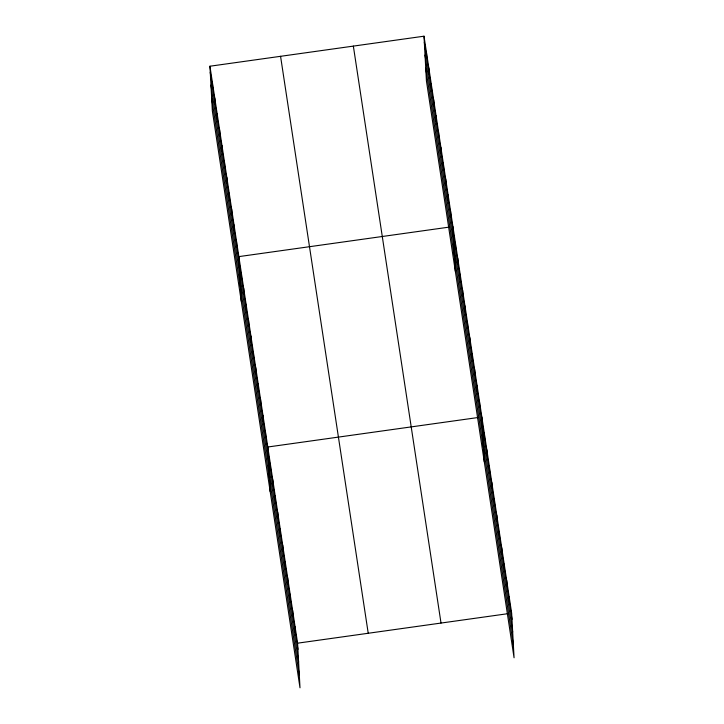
<?xml version="1.0" encoding="UTF-8"?>
<svg xmlns="http://www.w3.org/2000/svg" width="724" height="724" viewBox="0 0 724 724"><rect width="100%" height="100%" fill="white"/><g stroke="black" fill="none" stroke-linecap="round" stroke-linejoin="round"><path stroke-width="1.09" d="M209.933 66.219L297.582 643.174L299.998 687.8L212.349 110.844L209.933 66.219L424.002 36.2L511.651 613.156L514.067 657.781L426.418 80.826L424.002 36.2M449.613 227.055L238.857 256.613L241.273 301.238M478.537 417.458L267.78 447.007L270.197 491.632M297.582 643.174L508.348 613.617M424.336 42.372L511.986 619.319M425.024 55.06L512.673 632.016M425.73 68.137L513.388 645.093M353.357 46.11L441.016 623.056M280.568 56.309L368.226 633.265M210.259 72.382L297.917 649.337M210.946 85.079L298.605 662.035M211.661 98.156L299.311 675.112M509.171 596.811L509.506 602.974M506.691 580.458L507.017 586.63M504.203 564.114L504.538 570.286M501.723 547.769L502.058 553.932M499.234 531.416L499.569 537.588M496.755 515.072L497.089 521.244M494.266 498.727L494.601 504.89M491.786 482.383L492.121 488.546M489.306 466.03L489.632 472.202M486.818 449.685L487.152 455.849M484.338 433.341L484.673 439.504M481.849 416.988L484.266 461.622M479.442 401.123L479.777 407.295M477.035 385.259L477.36 391.422M474.618 369.394L474.953 375.557M472.211 353.529L472.546 359.692M469.804 337.656L470.129 343.828M467.387 321.791L467.722 327.963M464.98 305.926L465.315 312.098M462.564 290.062L462.898 296.225M460.156 274.197L460.491 280.36M457.749 258.332L458.084 264.495M455.333 242.459L455.668 248.631M452.925 226.594L455.342 271.219M450.518 210.729L450.853 216.892M448.102 194.865L448.437 201.028M445.694 179L446.029 185.163M443.287 163.126L443.622 169.298M440.871 147.262L441.206 153.434M438.463 131.397L438.798 137.569M436.056 115.532L436.382 121.695M433.64 99.668L433.975 105.831M431.233 83.803L431.567 89.966M428.816 67.929L429.151 74.101M426.409 52.065L426.744 58.237M295.102 626.821L295.437 632.993M292.614 610.477L292.949 616.649M290.134 594.133L290.469 600.296M287.645 577.779L287.98 583.951M285.166 561.435L285.5 567.607M282.686 545.091L283.021 551.254M280.197 528.746L280.532 534.909M277.717 512.393L278.052 518.565M275.229 496.049L275.563 502.212M272.749 479.704L273.084 485.867M270.26 463.351L270.595 469.523M265.373 431.142L265.708 437.305M262.957 415.277L263.292 421.44M260.549 399.404L260.884 405.576M258.142 383.539L258.477 389.711M255.726 367.674L256.061 373.846M253.319 351.81L253.653 357.973M250.911 335.945L251.237 342.108M248.495 320.08L248.83 326.243M246.088 304.207L246.422 310.379M243.671 288.342L244.006 294.514M241.264 272.477L241.599 278.649M236.44 240.748L236.775 246.911M234.033 224.874L234.368 231.047M231.626 209.01L231.961 215.182M229.209 193.145L229.544 199.317M226.802 177.28L227.137 183.444M224.395 161.416L224.73 167.579M221.978 145.551L222.313 151.714M219.571 129.677L219.906 135.85M217.164 113.813L217.49 119.985M214.747 97.948L215.082 104.12M212.34 82.084L212.675 88.247"/></g></svg>
